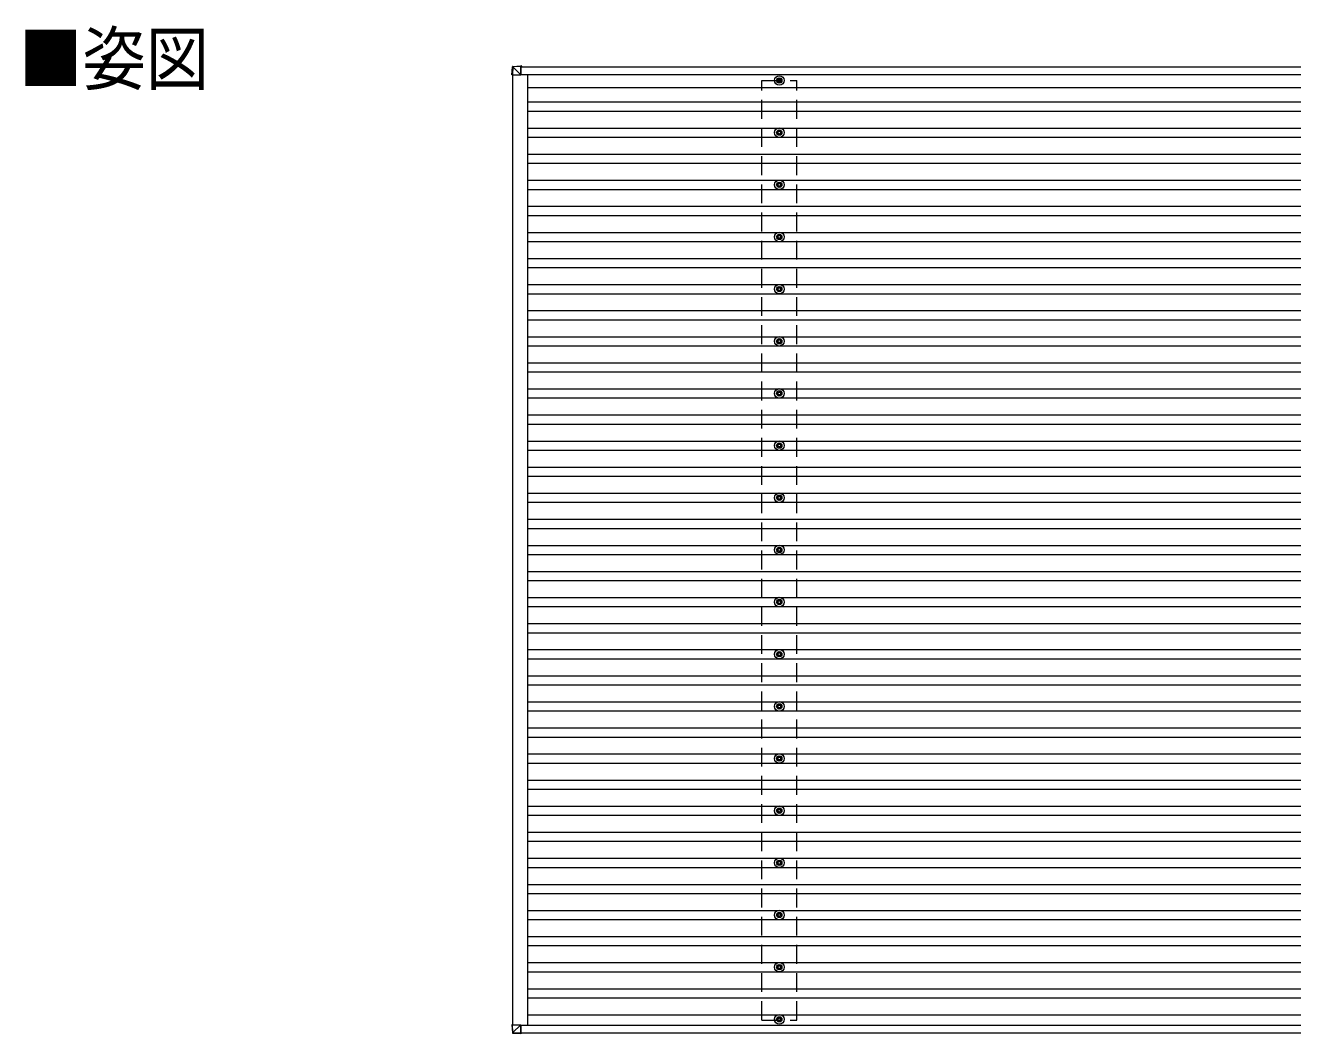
# Model space of a CAD drawing. Units: millimetres at full size, sheet at 1:60; details may follow other scales. Extents: x -16864 to 16864, y -11640 to 11640.
# Drawn here: x -2883 to 1975, y -1729 to 2138 of the extents above; entities that cross this region are included whole.
import ezdxf
from ezdxf.enums import TextEntityAlignment as Align

# ---------------------------------------------------------------- set-up
doc = ezdxf.new("R2010")
doc.units = ezdxf.units.MM
doc.header["$LTSCALE"] = 60
doc.linetypes.add('DASHED1', pattern=[1.8, 1.2, -0.6])
for name, color, linetype, lineweight in [('1-1', 2, 'Continuous', 9), ('1-2', 134, 'Continuous', 9), ('1-3', 5, 'Continuous', 5), ('1-4', 2, 'DASHED1', 9), ('1-5', 6, 'Continuous', 9)]:
    doc.layers.add(name, color=color, linetype=linetype, lineweight=lineweight)
doc.layers.add('1-7', color=7, linetype='Continuous')
doc.styles.add('ＭＳ ゴシック', font='')
doc.styles.get('ＭＳ ゴシック').set_extended_font_data('MS Gothic')

msp = doc.modelspace()

# ---------------------------------------------------------------- linework, layer by layer
at = {"layer": '1-1'}
for p, q in [((-1015.93, 1947.99), (-1015.93, -1694.23)), ((-983.49, 1949.47), (4628.09, 1949.47)), ((-983.46, 1978.47), (4628.09, 1978.47)), ((-958.13, 1949.47), (-958.13, -1696.53)), ((-958.13, 1899.97), (10271.48, 1899.97)), ((-983.52, -1696.53), (4628.09, -1696.53)), ((-958.13, -1656.03), (10271.48, -1656.03)), ((-981.43, -1725.53), (4628.09, -1725.53))]:
    msp.add_line(p, q, dxfattribs=at)
at = {"layer": '1-2'}
for p, q in [((-958.13, 1843.97), (10271.48, 1843.97)), ((-958.13, 1808.97), (10271.48, 1808.97)), ((-958.13, 1743.97), (10271.48, 1743.97)), ((-958.13, 1708.97), (10271.48, 1708.97)), ((-958.13, 1643.97), (10271.48, 1643.97)), ((-958.13, 1608.97), (10271.48, 1608.97)), ((-958.13, 1543.97), (10271.48, 1543.97)), ((-958.13, 1508.97), (10271.48, 1508.97)), ((-958.13, 1443.97), (10271.48, 1443.97)), ((-958.13, 1408.97), (10271.48, 1408.97)), ((-958.13, 1343.97), (10271.48, 1343.97)), ((-958.13, 1308.97), (10271.48, 1308.97)), ((-958.13, 1243.97), (10271.48, 1243.97)), ((-958.13, 1208.97), (10271.48, 1208.97)), ((-958.13, 1143.97), (10271.48, 1143.97)), ((-958.13, 1108.97), (10271.48, 1108.97)), ((-958.13, 1043.97), (10271.48, 1043.97)), ((-958.13, 1008.97), (10271.48, 1008.97)), ((-958.13, 943.97), (10271.48, 943.97)), ((-958.13, 908.97), (10271.48, 908.97)), ((-958.13, 843.97), (10271.48, 843.97)), ((-958.13, 808.97), (10271.48, 808.97)), ((-958.13, 743.97), (10271.48, 743.97)), ((-958.13, 708.97), (10271.48, 708.97)), ((-958.13, 643.97), (10271.48, 643.97)), ((-958.13, 608.97), (10271.48, 608.97)), ((-958.13, 543.97), (10271.48, 543.97)), ((-958.13, 508.97), (10271.48, 508.97)), ((-958.13, 443.97), (10271.48, 443.97)), ((-958.13, 408.97), (10271.48, 408.97)), ((-958.13, 343.97), (10271.48, 343.97)), ((-958.13, 308.97), (10271.48, 308.97)), ((-958.13, 243.97), (10271.48, 243.97)), ((-958.13, 208.97), (10271.48, 208.97)), ((-958.13, 143.97), (10271.48, 143.97)), ((-958.13, 108.97), (10271.48, 108.97)), ((-958.13, 43.97), (10271.48, 43.97)), ((-958.13, 8.97), (10271.48, 8.97)), ((-958.13, -56.03), (10271.48, -56.03)), ((-958.13, -91.03), (10271.48, -91.03)), ((-958.13, -156.03), (10271.48, -156.03)), ((-958.13, -191.03), (10271.48, -191.03)), ((-958.13, -256.03), (10271.48, -256.03)), ((-958.13, -291.03), (10271.48, -291.03)), ((-958.13, -356.03), (10271.48, -356.03)), ((-958.13, -391.03), (10271.48, -391.03)), ((-958.13, -456.03), (10271.48, -456.03)), ((-958.13, -491.03), (10271.48, -491.03)), ((-958.13, -556.03), (10271.48, -556.03)), ((-958.13, -591.03), (10271.48, -591.03)), ((-958.13, -656.03), (10271.48, -656.03)), ((-958.13, -691.03), (10271.48, -691.03)), ((-958.13, -756.03), (10271.48, -756.03)), ((-958.13, -791.03), (10271.48, -791.03)), ((-958.13, -856.03), (10271.48, -856.03)), ((-958.13, -891.03), (10271.48, -891.03)), ((-958.13, -956.03), (10271.48, -956.03)), ((-958.13, -991.03), (10271.48, -991.03)), ((-958.13, -1056.03), (10271.48, -1056.03)), ((-958.13, -1091.03), (10271.48, -1091.03)), ((-958.13, -1156.03), (10271.48, -1156.03)), ((-958.13, -1191.03), (10271.48, -1191.03)), ((-958.13, -1256.03), (10271.48, -1256.03)), ((-958.13, -1291.03), (10271.48, -1291.03)), ((-958.13, -1356.03), (10271.48, -1356.03)), ((-958.13, -1391.03), (10271.48, -1391.03)), ((-958.13, -1456.03), (10271.48, -1456.03)), ((-958.13, -1491.03), (10271.48, -1491.03)), ((-958.13, -1556.03), (10271.48, -1556.03)), ((-958.13, -1591.03), (10271.48, -1591.03))]:
    msp.add_line(p, q, dxfattribs=at)
at = {"layer": '1-3'}
for p, q in [((1.48, 1928.22), (-2.93, 1928.22)), ((1.48, 1928.22), (-2.93, 1928.22)), ((1.48, 1924.72), (-2.93, 1924.72)), ((1.48, 1924.72), (-2.93, 1924.72)), ((5.32, 1936.47), (5.32, 1932.06)), ((5.32, 1920.89), (5.32, 1916.48)), ((8.82, 1936.47), (8.82, 1932.06)), ((8.82, 1920.89), (8.82, 1916.48)), ((17.06, 1928.22), (12.65, 1928.22)), ((17.06, 1928.22), (12.65, 1928.22)), ((17.06, 1924.72), (12.65, 1924.72)), ((17.06, 1924.72), (12.65, 1924.72)), ((1.48, 1728.22), (-2.93, 1728.22)), ((1.48, 1724.72), (-2.93, 1724.72)), ((5.32, 1736.47), (5.32, 1732.06)), ((5.32, 1720.89), (5.32, 1716.48)), ((8.82, 1736.47), (8.82, 1732.06)), ((8.82, 1720.89), (8.82, 1716.48)), ((17.06, 1728.22), (12.65, 1728.22)), ((17.06, 1724.72), (12.65, 1724.72)), ((1.48, 1528.22), (-2.93, 1528.22)), ((1.48, 1524.72), (-2.93, 1524.72)), ((5.32, 1536.47), (5.32, 1532.06)), ((5.32, 1520.89), (5.32, 1516.48)), ((8.82, 1536.47), (8.82, 1532.06)), ((8.82, 1520.89), (8.82, 1516.48)), ((17.06, 1528.22), (12.65, 1528.22)), ((17.06, 1524.72), (12.65, 1524.72)), ((1.48, 1328.22), (-2.93, 1328.22)), ((1.48, 1324.72), (-2.93, 1324.72)), ((5.32, 1336.47), (5.32, 1332.06)), ((5.32, 1320.89), (5.32, 1316.48)), ((8.82, 1336.47), (8.82, 1332.06)), ((8.82, 1320.89), (8.82, 1316.48)), ((17.06, 1328.22), (12.65, 1328.22)), ((17.06, 1324.72), (12.65, 1324.72)), ((1.48, 1128.22), (-2.93, 1128.22)), ((1.48, 1124.72), (-2.93, 1124.72)), ((5.32, 1136.47), (5.32, 1132.06)), ((5.32, 1120.89), (5.32, 1116.48)), ((8.82, 1136.47), (8.82, 1132.06)), ((8.82, 1120.89), (8.82, 1116.48)), ((17.06, 1128.22), (12.65, 1128.22)), ((17.06, 1124.72), (12.65, 1124.72)), ((1.48, 928.22), (-2.93, 928.22)), ((1.48, 924.72), (-2.93, 924.72)), ((5.32, 936.47), (5.32, 932.06)), ((8.82, 936.47), (8.82, 932.06)), ((17.06, 928.22), (12.65, 928.22)), ((17.06, 924.72), (12.65, 924.72)), ((5.32, 920.89), (5.32, 916.48)), ((8.82, 920.89), (8.82, 916.48)), ((5.32, 736.47), (5.32, 732.06)), ((8.82, 736.47), (8.82, 732.06)), ((1.48, 728.22), (-2.93, 728.22)), ((1.48, 724.72), (-2.93, 724.72)), ((5.32, 720.89), (5.32, 716.48)), ((8.82, 720.89), (8.82, 716.48)), ((17.06, 728.22), (12.65, 728.22)), ((17.06, 724.72), (12.65, 724.72)), ((5.32, 536.47), (5.32, 532.06)), ((8.82, 536.47), (8.82, 532.06)), ((1.48, 528.22), (-2.93, 528.22)), ((1.48, 524.72), (-2.93, 524.72)), ((5.32, 520.89), (5.32, 516.48)), ((8.82, 520.89), (8.82, 516.48)), ((17.06, 528.22), (12.65, 528.22)), ((17.06, 524.72), (12.65, 524.72)), ((1.48, 328.22), (-2.93, 328.22)), ((1.48, 324.72), (-2.93, 324.72)), ((5.32, 336.47), (5.32, 332.06)), ((5.32, 320.89), (5.32, 316.48)), ((8.82, 336.47), (8.82, 332.06)), ((8.82, 320.89), (8.82, 316.48)), ((17.06, 328.22), (12.65, 328.22)), ((17.06, 324.72), (12.65, 324.72)), ((1.48, 128.22), (-2.93, 128.22)), ((1.48, 124.72), (-2.93, 124.72)), ((5.32, 136.47), (5.32, 132.06)), ((5.32, 120.89), (5.32, 116.48)), ((8.82, 136.47), (8.82, 132.06)), ((8.82, 120.89), (8.82, 116.48)), ((17.06, 128.22), (12.65, 128.22)), ((17.06, 124.72), (12.65, 124.72)), ((1.48, -71.78), (-2.93, -71.78)), ((1.48, -75.28), (-2.93, -75.28)), ((5.32, -63.53), (5.32, -67.94)), ((5.32, -79.11), (5.32, -83.52)), ((8.82, -63.53), (8.82, -67.94)), ((8.82, -79.11), (8.82, -83.52)), ((17.06, -71.78), (12.65, -71.78)), ((17.06, -75.28), (12.65, -75.28)), ((1.48, -271.78), (-2.93, -271.78)), ((1.48, -275.28), (-2.93, -275.28)), ((5.32, -263.53), (5.32, -267.94)), ((5.32, -279.11), (5.32, -283.52)), ((8.82, -263.53), (8.82, -267.94)), ((8.82, -279.11), (8.82, -283.52)), ((17.06, -271.78), (12.65, -271.78)), ((17.06, -275.28), (12.65, -275.28)), ((1.48, -471.78), (-2.93, -471.78)), ((1.48, -475.28), (-2.93, -475.28)), ((5.32, -463.53), (5.32, -467.94)), ((5.32, -479.11), (5.32, -483.52)), ((8.82, -463.53), (8.82, -467.94)), ((8.82, -479.11), (8.82, -483.52)), ((17.06, -471.78), (12.65, -471.78)), ((17.06, -475.28), (12.65, -475.28)), ((1.48, -671.78), (-2.93, -671.78)), ((1.48, -675.28), (-2.93, -675.28)), ((5.32, -663.53), (5.32, -667.94)), ((5.32, -679.11), (5.32, -683.52)), ((8.82, -663.53), (8.82, -667.94)), ((8.82, -679.11), (8.82, -683.52)), ((17.06, -671.78), (12.65, -671.78)), ((17.06, -675.28), (12.65, -675.28)), ((1.48, -871.78), (-2.93, -871.78)), ((5.32, -863.53), (5.32, -867.94)), ((8.82, -863.53), (8.82, -867.94)), ((17.06, -871.78), (12.65, -871.78)), ((1.48, -875.28), (-2.93, -875.28)), ((5.32, -879.11), (5.32, -883.52)), ((8.82, -879.11), (8.82, -883.52)), ((17.06, -875.28), (12.65, -875.28)), ((5.32, -1063.53), (5.32, -1067.94)), ((8.82, -1063.53), (8.82, -1067.94)), ((1.48, -1071.78), (-2.93, -1071.78)), ((1.48, -1075.28), (-2.93, -1075.28)), ((5.32, -1079.11), (5.32, -1083.52)), ((8.82, -1079.11), (8.82, -1083.52)), ((17.06, -1071.78), (12.65, -1071.78)), ((17.06, -1075.28), (12.65, -1075.28)), ((1.48, -1271.78), (-2.93, -1271.78)), ((1.48, -1275.28), (-2.93, -1275.28)), ((5.32, -1263.53), (5.32, -1267.94)), ((5.32, -1279.11), (5.32, -1283.52)), ((8.82, -1263.53), (8.82, -1267.94)), ((8.82, -1279.11), (8.82, -1283.52)), ((17.06, -1271.78), (12.65, -1271.78)), ((17.06, -1275.28), (12.65, -1275.28)), ((1.48, -1471.78), (-2.93, -1471.78)), ((1.48, -1475.28), (-2.93, -1475.28)), ((5.32, -1463.53), (5.32, -1467.94)), ((5.32, -1479.11), (5.32, -1483.52)), ((8.82, -1463.53), (8.82, -1467.94)), ((8.82, -1479.11), (8.82, -1483.52)), ((17.06, -1471.78), (12.65, -1471.78)), ((17.06, -1475.28), (12.65, -1475.28)), ((1.48, -1671.78), (-2.93, -1671.78)), ((1.48, -1675.28), (-2.93, -1675.28)), ((5.32, -1663.53), (5.32, -1667.94)), ((5.32, -1679.11), (5.32, -1683.52)), ((8.82, -1663.53), (8.82, -1667.94)), ((8.82, -1679.11), (8.82, -1683.52)), ((17.06, -1671.78), (12.65, -1671.78)), ((17.06, -1675.28), (12.65, -1675.28))]:
    msp.add_line(p, q, dxfattribs=at)
for centre, radius in [((7.07, 1926.47), 18.25), ((7.07, 1926.47), 18.25), ((7.07, 1926.47), 10.15), ((7.07, 1926.47), 10.15), ((7.07, 1926.47), 5.85), ((7.07, 1926.47), 5.85), ((7.07, 1926.47), 5.25), ((7.07, 1926.47), 5.25), ((7.07, 1726.47), 18.25), ((7.07, 1726.47), 10.15), ((7.07, 1726.47), 5.85), ((7.07, 1726.47), 5.25), ((7.07, 1526.47), 18.25), ((7.07, 1526.47), 10.15), ((7.07, 1526.47), 5.85), ((7.07, 1526.47), 5.25), ((7.07, 1326.47), 18.25), ((7.07, 1326.47), 10.15), ((7.07, 1326.47), 5.85), ((7.07, 1326.47), 5.25), ((7.07, 1126.47), 18.25), ((7.07, 1126.47), 10.15), ((7.07, 1126.47), 5.85), ((7.07, 1126.47), 5.25), ((7.07, 926.47), 18.25), ((7.07, 926.47), 10.15), ((7.07, 926.47), 5.85), ((7.07, 926.47), 5.25), ((7.07, 726.47), 18.25), ((7.07, 726.47), 10.15), ((7.07, 726.47), 5.85), ((7.07, 726.47), 5.25), ((7.07, 526.47), 18.25), ((7.07, 526.47), 10.15), ((7.07, 526.47), 5.85), ((7.07, 526.47), 5.25), ((7.07, 326.47), 18.25), ((7.07, 326.47), 10.15), ((7.07, 326.47), 5.85), ((7.07, 326.47), 5.25), ((7.07, 126.47), 18.25), ((7.07, 126.47), 10.15), ((7.07, 126.47), 5.85), ((7.07, 126.47), 5.25), ((7.07, -73.53), 18.25), ((7.07, -73.53), 10.15), ((7.07, -73.53), 5.85), ((7.07, -73.53), 5.25), ((7.07, -273.53), 18.25), ((7.07, -273.53), 10.15), ((7.07, -273.53), 5.85), ((7.07, -273.53), 5.25), ((7.07, -473.53), 18.25), ((7.07, -473.53), 10.15), ((7.07, -473.53), 5.85), ((7.07, -473.53), 5.25), ((7.07, -673.53), 18.25), ((7.07, -673.53), 10.15), ((7.07, -673.53), 5.85), ((7.07, -673.53), 5.25), ((7.07, -873.53), 18.25), ((7.07, -873.53), 10.15), ((7.07, -873.53), 5.85), ((7.07, -873.53), 5.25), ((7.07, -1073.53), 18.25), ((7.07, -1073.53), 10.15), ((7.07, -1073.53), 5.85), ((7.07, -1073.53), 5.25), ((7.07, -1273.53), 18.25), ((7.07, -1273.53), 10.15), ((7.07, -1273.53), 5.85), ((7.07, -1273.53), 5.25), ((7.07, -1473.53), 18.25), ((7.07, -1473.53), 10.15), ((7.07, -1473.53), 5.85), ((7.07, -1473.53), 5.25), ((7.07, -1673.53), 18.25), ((7.07, -1673.53), 10.15), ((7.07, -1673.53), 5.85), ((7.07, -1673.53), 5.25)]:
    msp.add_circle(centre, radius, dxfattribs=at)
at = {"layer": '1-4'}
for p, q in [((-59.93, 1926.47), (74.07, 1926.47)), ((-59.93, -1676.28), (-59.93, 1926.47)), ((74.07, -1676.28), (74.07, 1926.47)), ((-59.93, -1676.28), (74.07, -1676.28))]:
    msp.add_line(p, q, dxfattribs=at)
at = {"layer": '1-5'}
for p, q in [((-1017.77, 1947.99), (-1015.9, 1978.55)), ((-1015.9, 1947.99), (-1017.77, 1947.99)), ((-1014.04, 1978.42), (-1015.9, 1947.99)), ((-1015.9, 1947.99), (-983.52, 1947.99)), ((-1014.03, 1980.42), (-983.47, 1982.29)), ((-983.5, 1980.39), (-1013.99, 1978.52)), ((-983.52, 1947.99), (-1013.94, 1978.43)), ((-983.5, 1980.39), (-983.52, 1947.99)), ((-983.49, 1948.02), (-983.46, 1979.31)), ((-981.41, 1982.29), (-983.47, 1982.29)), ((-983.46, 1979.79), (-981.43, 1979.79)), ((-983.46, 1979.66), (-981.43, 1979.79)), ((-981.43, 1979.32), (-983.46, 1979.2)), ((-983.46, 1978.99), (-981.39, 1978.99)), ((-981.42, 1978.99), (-981.43, 1979.32)), ((-981.39, 1981.35), (-981.39, 1978.99)), ((-1017.77, -1694.23), (-1015.9, -1724.78)), ((-1015.9, -1694.23), (-1017.77, -1694.23)), ((-1015.9, -1694.23), (-983.52, -1694.23)), ((-1014.04, -1724.66), (-1015.9, -1694.23)), ((-983.52, -1694.23), (-1013.94, -1724.67)), ((-983.5, -1726.63), (-983.52, -1694.23)), ((-983.49, -1694.25), (-983.46, -1725.55)), ((-1014.03, -1726.66), (-983.47, -1728.53)), ((-983.5, -1726.63), (-1013.99, -1724.76)), ((-981.41, -1728.53), (-983.47, -1728.53)), ((-983.46, -1725.23), (-981.39, -1725.23)), ((-981.43, -1725.56), (-983.46, -1725.43)), ((-983.46, -1725.9), (-981.43, -1726.03)), ((-983.46, -1726.03), (-981.43, -1726.03)), ((-981.42, -1725.23), (-981.43, -1725.56)), ((-981.39, -1727.59), (-981.39, -1725.23))]:
    msp.add_line(p, q, dxfattribs=at)
for centre, radius, start, end in [((-1013.9, 1978.42), 2, 93.50293, 176.50293), ((-1007.91, 2086.2), 107.95, 265.75452, 266.7454), ((-1006.52, 1979.38), 7.58, 172.1116, 187.2478), ((-1007.91, -1832.43), 107.95, 93.2546, 94.24548), ((-1013.9, -1724.66), 2, 183.49707, 266.49707), ((-1006.52, -1725.62), 7.58, 172.7522, 187.8884)]:
    msp.add_arc(centre, radius, start, end, dxfattribs=at)
for centre, major_axis, ratio, start_param, end_param in [((-1013.9, 1978.42), (-0.12, 2), 0.038822, 6.2823106, 7.8008448), ((-983.47, 1980.29), (0, 2), 0.014285, 0, 1.5185342), ((-983.46, 1979.29), (0, 0.501), 0.014285, 0, 1.5185342), ((-981.43, 1979.29), (0, 0.501), 0.014308, 4.778368, 6.283186), ((-981.41, 1981.29), (0, 1), 0.014308, 4.778368, 6.283186), ((-1013.9, -1724.66), (-0.12, -2), 0.038822, 4.7655258, 6.28406), ((-983.47, -1726.52), (0, -2), 0.014285, 4.7646511, 6.2831853), ((-983.46, -1725.53), (0, -0.501), 0.014285, 4.7646511, 6.2831853), ((-981.43, -1725.53), (0, -0.501), 0.014308, 6.2831846, 7.7880026), ((-981.41, -1727.52), (0, -1), 0.014308, 6.2831846, 7.7880026)]:
    msp.add_ellipse(centre, major_axis=major_axis, ratio=ratio, start_param=start_param, end_param=end_param, dxfattribs=at)

# ---------------------------------------------------------------- texts
at = {"layer": '1-7', "style": 'ＭＳ ゴシック', "width": 0.9}
msp.add_text('■姿図', height=197.9, dxfattribs=at).set_placement((-2907.01, 1851.79), align=Align.BOTTOM_LEFT)

doc.saveas('drawing.dxf')
